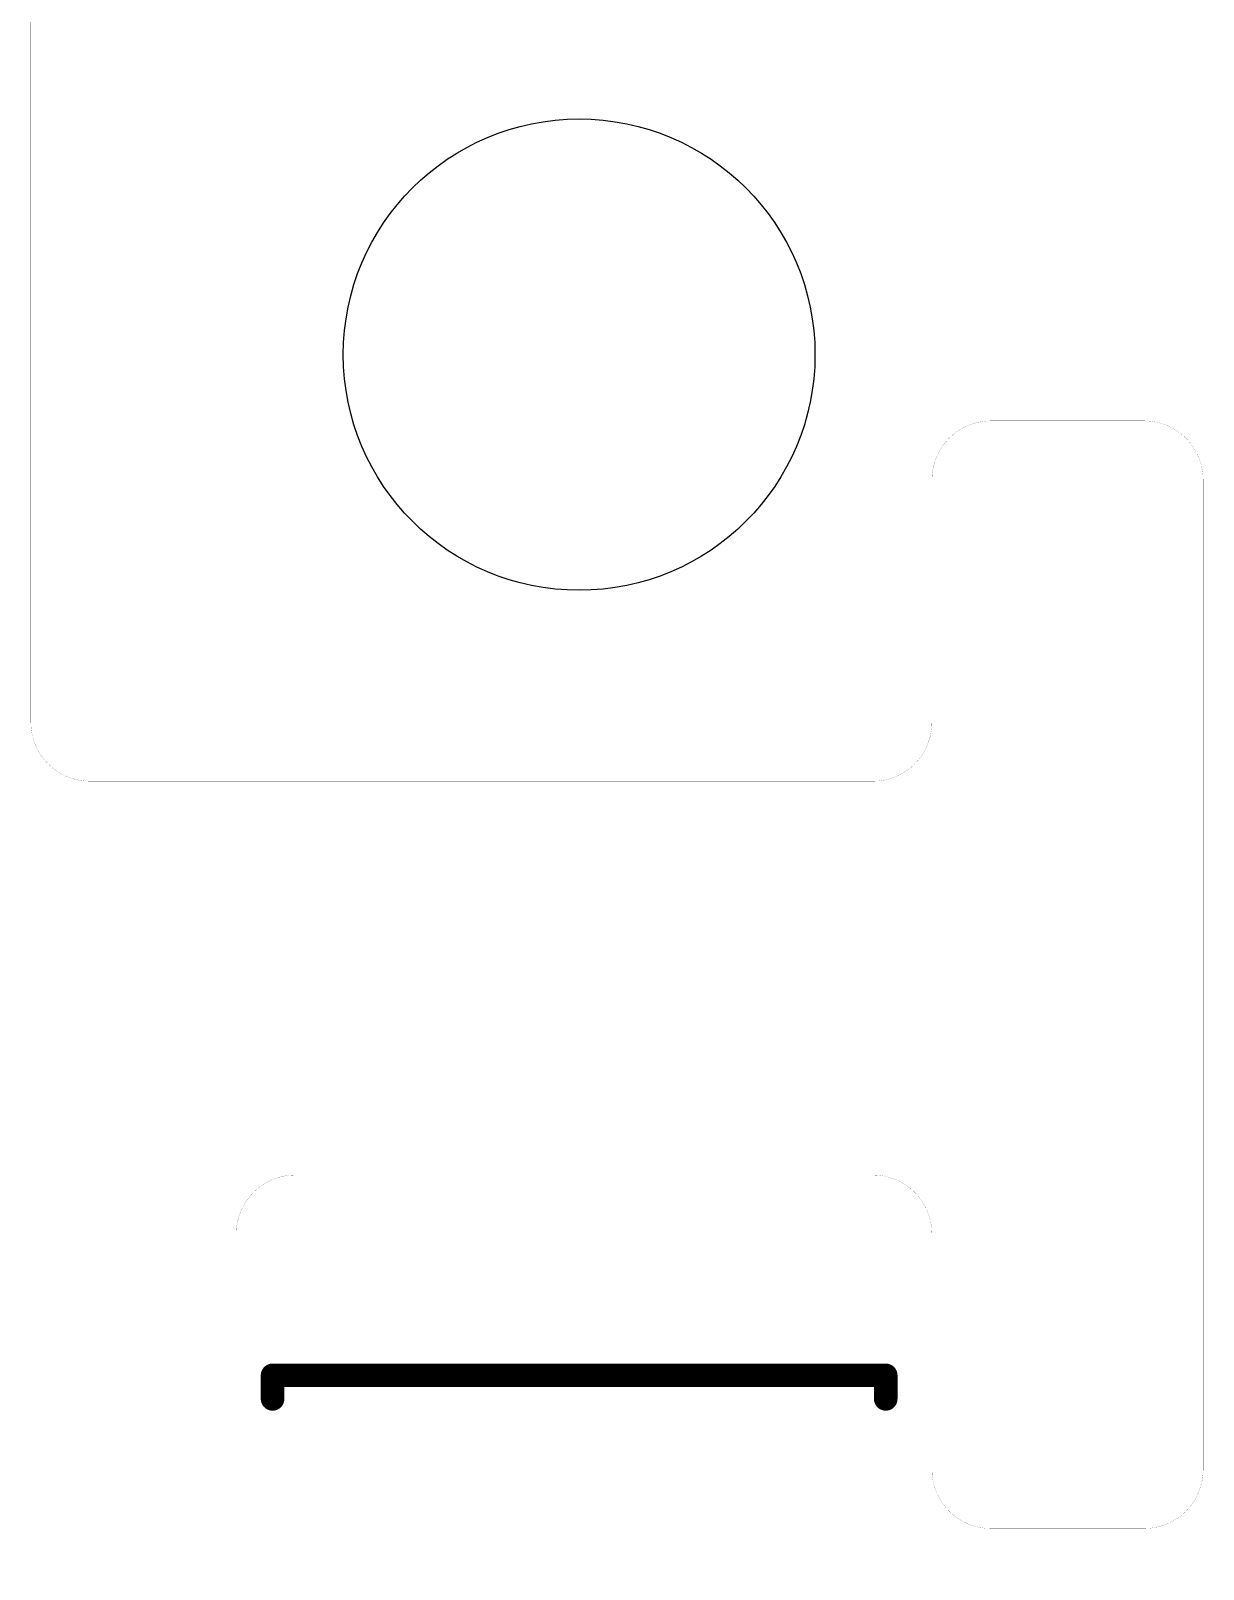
# Model space of a CAD drawing. Extents: x 0 to 169, y 0 to 191.
# Drawn here: x 57.56 to 67.5, y 151.25 to 164.31 of the extents above; entities that cross this region are included whole.
import ezdxf

# ---------------------------------------------------------------- set-up
doc = ezdxf.new("R2010")
doc.units = 0
doc.layers.add('20', color=7, linetype='CONTINUOUS')
doc.layers.add('21', color=253, linetype='CONTINUOUS')

msp = doc.modelspace()

# ---------------------------------------------------------------- linework, layer by layer
at = {"layer": '20', "const_width": 0.001}
for points in [[(57.558, 187.958), (57.558, 158.442)], [(65.7, 161), (67, 161)], [(65.2, 158.442), (65.2, 160.5)], [(67.5, 160.5), (67.5, 152.1)], [(58.058, 157.942), (64.7, 157.942)], [(59.8, 154.6), (64.7, 154.6)], [(59.3, 100.6), (59.3, 154.1)], [(65.2, 154.1), (65.2, 152.1)], [(67, 151.6), (65.7, 151.6)]]:
    msp.add_lwpolyline(points, dxfattribs=at)
at = {"layer": '20'}
for points, const_width in [([(65.7, 161, 0.4142), (65.2, 160.5)], 0.001), ([(65.7, 161.0002, 1), (65.7, 160.9998)], 0.0005), ([(65.7, 160.9998, 1), (65.7, 161.0002)], 0.0005), ([(67.5, 160.5, 0.4142), (67, 161)], 0.001), ([(67, 161.0002, 1), (67, 160.9998)], 0.0005), ([(67, 160.9998, 1), (67, 161.0002)], 0.0005), ([(65.2002, 160.5, 1), (65.1998, 160.5)], 0.0005), ([(65.1998, 160.5, 1), (65.2002, 160.5)], 0.0005), ([(67.5002, 160.5, 1), (67.4998, 160.5)], 0.0005), ([(67.4998, 160.5, 1), (67.5002, 160.5)], 0.0005), ([(57.5583, 158.442, 1), (57.5577, 158.442)], 0.0005), ([(57.5577, 158.442, 1), (57.5583, 158.442)], 0.0005), ([(57.558, 158.442, 0.4142), (58.058, 157.942)], 0.001), ([(64.7, 157.942, 0.4142), (65.2, 158.442)], 0.001), ([(65.2002, 158.442, 1), (65.1998, 158.442)], 0.0005), ([(65.1998, 158.442, 1), (65.2002, 158.442)], 0.0005), ([(58.058, 157.9423, 1), (58.058, 157.9418)], 0.0005), ([(58.058, 157.9418, 1), (58.058, 157.9423)], 0.0005), ([(64.7, 157.9423, 1), (64.7, 157.9418)], 0.0005), ([(64.7, 157.9418, 1), (64.7, 157.9423)], 0.0005), ([(59.8, 154.6, 0.4142), (59.3, 154.1)], 0.001), ([(59.8, 154.6002, 1), (59.8, 154.5998)], 0.0005), ([(59.8, 154.5998, 1), (59.8, 154.6002)], 0.0005), ([(65.2, 154.1, 0.4142), (64.7, 154.6)], 0.001), ([(64.7, 154.6002, 1), (64.7, 154.5998)], 0.0005), ([(64.7, 154.5998, 1), (64.7, 154.6002)], 0.0005), ([(59.3003, 154.1, 1), (59.2998, 154.1)], 0.0005), ([(59.2998, 154.1, 1), (59.3003, 154.1)], 0.0005), ([(65.2002, 154.1, 1), (65.1998, 154.1)], 0.0005), ([(65.1998, 154.1, 1), (65.2002, 154.1)], 0.0005), ([(65.2, 152.1, 0.4142), (65.7, 151.6)], 0.001), ([(65.2002, 152.1, 1), (65.1998, 152.1)], 0.0005), ([(65.1998, 152.1, 1), (65.2002, 152.1)], 0.0005), ([(67, 151.6, 0.4142), (67.5, 152.1)], 0.001), ([(67.5002, 152.1, 1), (67.4998, 152.1)], 0.0005), ([(67.4998, 152.1, 1), (67.5002, 152.1)], 0.0005), ([(65.7, 151.6002, 1), (65.7, 151.5998)], 0.0005), ([(65.7, 151.5998, 1), (65.7, 151.6002)], 0.0005), ([(67, 151.6002, 1), (67, 151.5998)], 0.0005), ([(67, 151.5998, 1), (67, 151.6002)], 0.0005)]:
    msp.add_lwpolyline(points, format="xyb", dxfattribs=dict(at, const_width=const_width))
msp.add_circle((62.208, 161.562), 2, dxfattribs=at)
at = {"layer": '21', "const_width": 0.2}
for points in [[(64.808, 152.9), (59.608, 152.9)], [(59.608, 152.9), (59.608, 152.7)], [(64.808, 152.7), (64.808, 152.9)]]:
    msp.add_lwpolyline(points, dxfattribs=at)
at = {"layer": '21', "const_width": 0.1}
for points in [[(59.608, 152.95, 1), (59.608, 152.85)], [(59.658, 152.9, 1), (59.558, 152.9)], [(64.858, 152.9, 1), (64.758, 152.9)], [(64.808, 152.85, 1), (64.808, 152.95)], [(59.558, 152.7, 1), (59.658, 152.7)], [(64.758, 152.7, 1), (64.858, 152.7)]]:
    msp.add_lwpolyline(points, format="xyb", dxfattribs=at)

doc.saveas('drawing.dxf')
